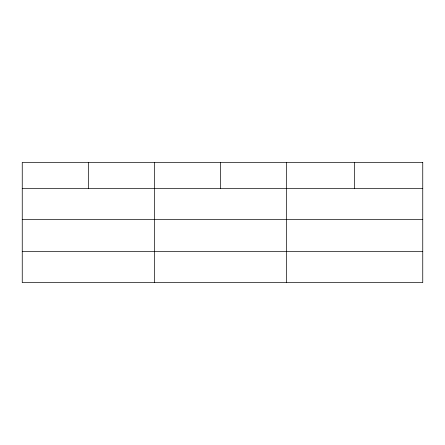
<?xml version="1.0" encoding="UTF-8"?>
<svg xmlns="http://www.w3.org/2000/svg" width="445" height="445" viewBox="0 0 445 445"><rect width="100%" height="100%" fill="white"/><g stroke="black" fill="none" stroke-linecap="round" stroke-linejoin="round"><path stroke-width="0.67" d="M22.25 188.619L422.75 188.619M22.25 219.641L422.75 219.641M22.25 251.609L422.75 251.609M354.665 162.369L354.665 188.619M286.58 162.369L286.58 282.631M220.498 162.369L220.498 188.619M154.415 162.369L154.415 282.631M88.333 162.369L88.333 188.619M422.75 162.369L22.25 162.369L22.25 282.631L422.75 282.631L422.75 162.369"/></g></svg>
